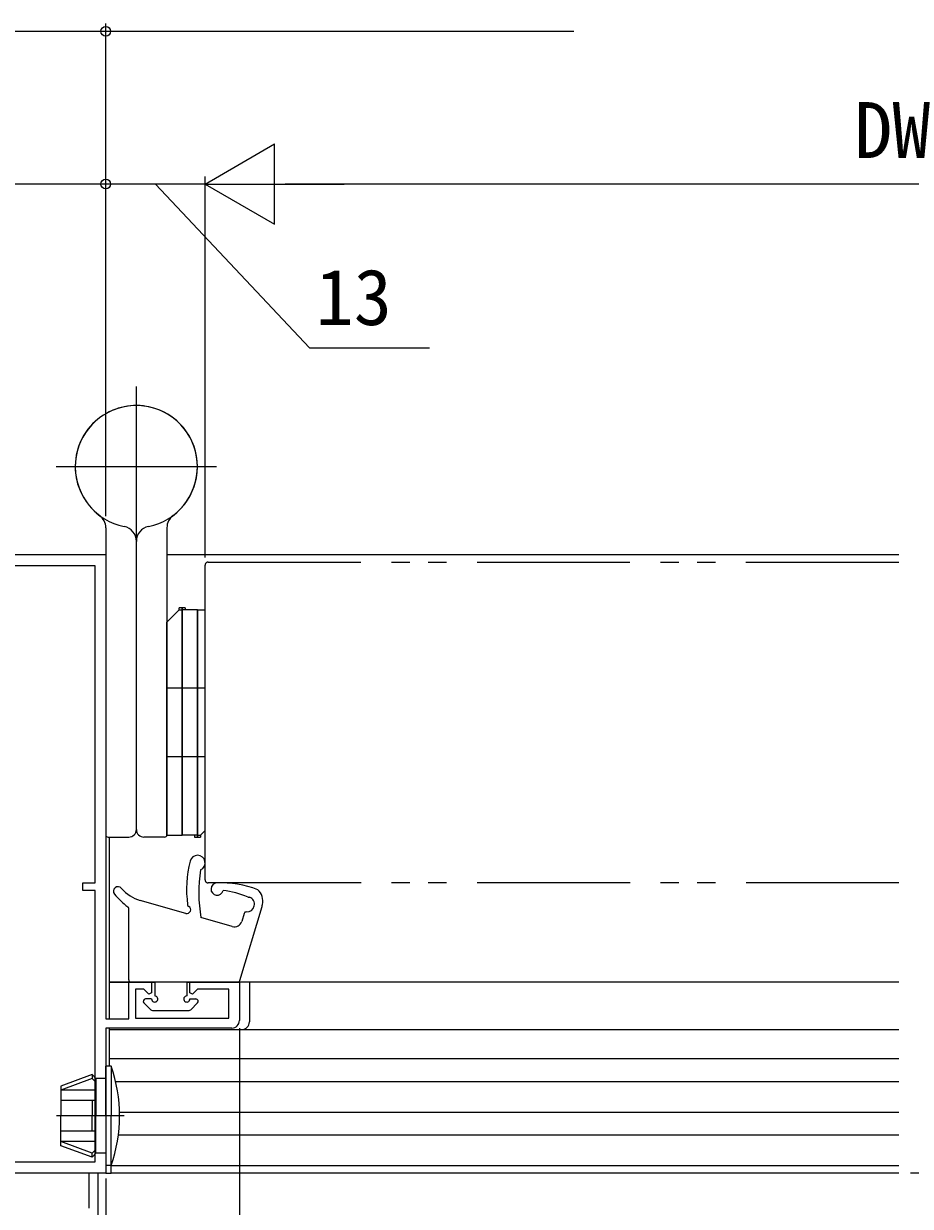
# Model space of a CAD drawing. Units: millimetres, scale not verified. Extents: x -1188 to -198, y -840 to 760.
# Drawn here: x -898.8 to -782.7, y -527.4 to -372.6 of the extents above; entities that cross this region are included whole.
import ezdxf
from ezdxf.enums import TextEntityAlignment as Align

# ---------------------------------------------------------------- set-up
doc = ezdxf.new("R2010")
doc.units = ezdxf.units.MM
doc.header["$LTSCALE"] = 4
for name, pattern in [('CHAIN2', [12, 9, -1, 1, -1]), ('DASHED3', [4, 3, -1]), ('DOUBLE_CHAIN1', [8.8, 5, -1, 0.6, -0.6, 0.6, -1])]:
    doc.linetypes.add(name, pattern=pattern)
for name, color, linetype, lineweight in [('0-3_YKK_11', 7, 'Continuous', 9), ('0-5_YKK_12', 2, 'Continuous', 9), ('0-6_YKK_13', 4, 'Continuous', 9), ('0-8_YKK_D', 6, 'Continuous', 9)]:
    doc.layers.add(name, color=color, linetype=linetype, lineweight=lineweight)
doc.styles.add('ＭＳ ゴシック', font='')
doc.styles.get('ＭＳ ゴシック').set_extended_font_data('MS Gothic')

msp = doc.modelspace()

# ---------------------------------------------------------------- linework, layer by layer
at = {"layer": '0-3_YKK_11'}
for p, q in [((-913, -442.095), (-888, -442.095)), ((-888, -442.095), (-888, -502.895)), ((-889.4, -443.595), (-911.6, -443.595)), ((-889.4, -485.095), (-889.4, -443.595)), ((-889.4, -485.095), (-889.4, -443.595)), ((-891, -485.095), (-889.4, -485.095)), ((-891, -486.095), (-891, -485.095)), ((-889.4, -486.095), (-891, -486.095)), ((-889.4, -521.595), (-889.4, -486.095)), ((-885, -498.095), (-882, -498.095)), ((-885, -502.895), (-885, -498.095)), ((-882, -498.095), (-882, -499.496)), ((-877, -498.095), (-870.5, -498.095)), ((-877, -499.496), (-877, -498.095)), ((-870.5, -498.095), (-870.5, -503.095)), ((-884.1, -498.995), (-884.1, -502.795)), ((-883.024, -498.995), (-884.1, -498.995)), ((-882.37, -499.649), (-883.024, -498.995)), ((-882, -499.496), (-882.37, -499.649)), ((-876.63, -499.649), (-877, -499.496)), ((-875.976, -498.995), (-876.63, -499.649)), ((-871.9, -498.995), (-875.976, -498.995)), ((-871.9, -502.795), (-871.9, -498.995)), ((-888, -502.895), (-885, -502.895)), ((-884.1, -502.795), (-871.9, -502.795)), ((-888, -504.095), (-888, -523.095)), ((-871.5, -504.095), (-888, -504.095)), ((-911.5, -521.595), (-889.4, -521.595)), ((-888, -523.095), (-913, -523.095)), ((-890.2, -523.096), (-890.2, -527.692)), ((-889, -523.096), (-890.2, -523.096)), ((-889, -546.096), (-889, -523.096))]:
    msp.add_line(p, q, dxfattribs=at)
msp.add_arc((-871.5, -503.095), 1, 270, 359.99998, dxfattribs=at)
at = {"layer": '0-5_YKK_12', "linetype": 'CHAIN2'}
for p, q in [((-884, -441.096), (-884, -420.096)), ((-894.5, -430.596), (-873.5, -430.596)), ((-554.651, -523.095), (-1030.58, -523.095))]:
    msp.add_line(p, q, dxfattribs=at)
at = {"layer": '0-5_YKK_12'}
for p, q in [((-880, -442.098), (-805.338, -442.098)), ((-805.338, -442.096), (-784.179, -442.096)), ((-887.5, -502.896), (-887.5, -479.096)), ((-888, -483.596), (-888, -502.596)), ((-805.338, -498.096), (-887.5, -498.096)), ((-887.5, -498.096), (-881.6, -498.096)), ((-823.5, -498.096), (-876.518, -498.096)), ((-869.197, -498.096), (-869.197, -503.296)), ((-784.179, -498.096), (-805.338, -498.096)), ((-888, -504.596), (-888, -523.096)), ((-887.5, -509.096), (-887.5, -504.096)), ((-887.5, -504.296), (-805.338, -504.296)), ((-870.196, -504.296), (-805.338, -504.296)), ((-805.338, -504.296), (-784.179, -504.296)), ((-805.338, -504.296), (-784.179, -504.296)), ((-887.5, -508.096), (-805.338, -508.096)), ((-805.338, -508.096), (-784.179, -508.096)), ((-886.713, -511.096), (-805.338, -511.096)), ((-805.338, -511.096), (-784.179, -511.096)), ((-886.206, -515.096), (-805.338, -515.096)), ((-805.338, -515.096), (-784.179, -515.096)), ((-886.357, -518.096), (-805.338, -518.096)), ((-805.338, -518.096), (-784.179, -518.096)), ((-888, -523.096), (-887.286, -523.096)), ((-887.286, -522.096), (-805.338, -522.096)), ((-887.286, -523.096), (-887.286, -522.096)), ((-805.338, -523.096), (-887.286, -523.096)), ((-805.338, -522.096), (-784.179, -522.096)), ((-784.179, -523.096), (-805.338, -523.096))]:
    msp.add_line(p, q, dxfattribs=at)
msp.add_arc((-870.197, -503.296), 1, 270, 0, dxfattribs=at)
at = {"layer": '0-6_YKK_13'}
for p, q in [((-888, -438.596), (-888, -478.796)), ((-880, -438.596), (-880, -478.796)), ((-884, -478.096), (-884, -440.394)), ((-884, -478.096), (-884, -440.394)), ((-878.4, -449.346), (-880, -450.946)), ((-878.4, -449.346), (-878.4, -449.096)), ((-877.6, -449.096), (-878.4, -449.096)), ((-878.4, -449.346), (-878, -449.346)), ((-876, -449.346), (-878, -449.346)), ((-877.6, -449.096), (-877.6, -449.346)), ((-876, -449.346), (-875, -449.346)), ((-875, -478.246), (-875, -449.346)), ((-880, -478.846), (-880, -450.946)), ((-875, -459.596), (-880, -459.596)), ((-875, -468.596), (-880, -468.596)), ((-875.6, -478.846), (-875, -478.246)), ((-887.7, -479.096), (-885, -479.096)), ((-880.3, -479.096), (-883, -479.096)), ((-880, -478.846), (-878, -478.846)), ((-876, -478.846), (-878, -478.846)), ((-876.4, -478.846), (-876.4, -479.096)), ((-876.4, -479.096), (-875.6, -479.096)), ((-876, -478.846), (-875.6, -478.846)), ((-875.6, -478.846), (-875.6, -479.096)), ((-877.524, -489.084), (-883.479, -487.399)), ((-885, -497.796), (-885, -488.46)), ((-870.436, -497.882), (-867.542, -488.182)), ((-869.905, -489.108), (-870.21, -490.129)), ((-871.44, -490.805), (-875.549, -489.642)), ((-881.6, -498.096), (-884.7, -498.096)), ((-881.6, -498.096), (-881.6, -499.896)), ((-877.4, -498.096), (-870.724, -498.096)), ((-877.4, -498.096), (-877.4, -499.896)), ((-883.012, -500.808), (-882.112, -501.709)), ((-882, -500.296), (-882.8, -500.296)), ((-877, -500.296), (-876.2, -500.296)), ((-875.988, -500.808), (-876.888, -501.708)), ((-881.9, -501.796), (-877.1, -501.796)), ((-888, -515.596), (-888, -509.096)), ((-887.286, -509.096), (-888, -509.096)), ((-887.286, -509.096), (-887.286, -515.596)), ((-889.8, -510.196), (-893.9, -511.688)), ((-889.8, -510.196), (-889.8, -510.696)), ((-889.3, -510.696), (-889.8, -510.196)), ((-889.3, -510.696), (-889.3, -515.596)), ((-888, -510.696), (-889.3, -510.696)), ((-893.9, -511.688), (-893.9, -515.596)), ((-889.3, -512.248), (-893.9, -512.248)), ((-889.3, -513.596), (-893.9, -513.596)), ((-889.8, -513.596), (-889.8, -515.596)), ((-893.9, -519.504), (-893.9, -515.596)), ((-889.8, -517.596), (-889.8, -515.596)), ((-889.3, -520.496), (-889.3, -515.596)), ((-888, -515.596), (-888, -522.096)), ((-887.286, -522.096), (-887.286, -515.596)), ((-889.3, -517.596), (-893.9, -517.596)), ((-889.3, -518.944), (-893.9, -518.944)), ((-889.8, -520.996), (-893.9, -519.504)), ((-889.8, -520.996), (-889.8, -520.496)), ((-889.3, -520.496), (-889.8, -520.996)), ((-888, -520.496), (-889.3, -520.496)), ((-887.286, -522.096), (-888, -522.096))]:
    msp.add_line(p, q, dxfattribs=at)
at = {"layer": '0-6_YKK_13', "linetype": 'DOUBLE_CHAIN1'}
for p, q in [((-875, -484.696), (-875, -443.496)), ((-874.6, -443.096), (-784.175, -443.096)), ((-784.176, -485.096), (-874.6, -485.096))]:
    msp.add_line(p, q, dxfattribs=at)
at = {"layer": '0-6_YKK_13', "linetype": 'CHAIN2'}
msp.add_line((-885.588, -515.596), (-894.439, -515.596), dxfattribs=at)
at = {"layer": '0-6_YKK_13'}
for points in [[(-878, -449.096), (-878, -478.846), (-878, -449.096)], [(-876, -479.096), (-876, -449.346), (-876, -479.096)], [(-889.3, -511.196), (-889.8, -510.696), (-893.9, -512.248)], [(-889.3, -519.996), (-889.8, -520.496), (-893.9, -518.944)]]:
    msp.add_lwpolyline(points, dxfattribs=at)
for centre, radius, start, end in [((-884, -430.596), 8, 306.86989, 258.46303), ((-884, -430.596), 8, 125.45053, 233.1301), ((-884, -430.596), 8, 281.53696, 77.29095), ((-890, -438.596), 2, 0, 53.1301), ((-878, -438.596), 2, 126.86989, 180), ((-886, -440.394), 2, 0, 78.46303), ((-882, -440.394), 2, 101.53696, 180), ((-885, -478.096), 1, 270, 0), ((-883, -478.096), 1, 180, 270), ((-887.7, -478.796), 0.3, 180, 270), ((-880.3, -478.796), 0.3, 270, 0), ((-875.994, -482.482), 1, 294.28513, 166.70984), ((-862.424, -485.926), 15, 165.76004, 187.75214), ((-856.657, -486.417), 19.165, 170.92316, 189.68828), ((-886.4, -486.196), 0.6, 40.11636, 219.84767), ((-882.117, -482.588), 5, 220.11636, 254.20029), ((-873.427, -485.905), 0.8, 92.72884, 346.42459), ((-872.846, -498.091), 13, 68.59189, 92.72884), ((-874.28, -498.99), 13, 67.86107, 82.79056), ((-869.364, -487.438), 1.922, 345.79512, 48.92622), ((-879.183, -480.173), 10, 219.84767, 233.56802), ((-869.549, -487.887), 1.008, 267.04121, 67.8168), ((-869.268, -486.671), 0.3, 247.86107, 289.53696), ((-885.3, -488.46), 0.3, 0, 53.56802), ((-877.388, -488.602), 0.5, 254.20029, 60.10196), ((-876.99, -487.909), 0.3, 187.75214, 240.10196), ((-869.618, -489.194), 0.3, 86.72789, 163.38553), ((-868.5, -487.896), 1, 343.38553, 359.23541), ((-871.168, -489.843), 1, 254.20029, 343.38553), ((-884.7, -497.796), 0.3, 180, 269.99489), ((-870.724, -497.796), 0.3, 270.00217, 343.38553), ((-881.6, -500.296), 0.4, 179.99489, 90.00002), ((-877.4, -500.296), 0.4, 90.00002, 0.00217), ((-882.8, -500.596), 0.3, 89.99489, 225.00002), ((-876.2, -500.596), 0.3, 314.99973, 90.00217), ((-881.9, -501.497), 0.3, 225.00002, 270.00217), ((-877.1, -501.496), 0.3, 270.00217, 314.99973), ((-906.2, -515.596), 20, 0, 18.96556), ((-906.2, -515.596), 20, 341.03442, 0)]:
    msp.add_arc(centre, radius, start, end, dxfattribs=at)
at = {"layer": '0-6_YKK_13', "linetype": 'DASHED3'}
msp.add_arc((-884, -430.596), 8, 77.29095, 125.45053, dxfattribs=at)
at = {"layer": '0-6_YKK_13', "linetype": 'DOUBLE_CHAIN1'}
for centre, start, end in [((-874.6, -443.496), 90, 180), ((-874.6, -484.696), 180, 269.99998)]:
    msp.add_arc(centre, 0.4, start, end, dxfattribs=at)
at = {"layer": '0-8_YKK_D'}
for p, q in [((-888, -392.596), (-888, -372.596)), ((-902, -373.596), (-888, -373.596)), ((-888, -373.596), (-826.73, -373.596)), ((-875, -393.596), (-865.907, -388.346)), ((-865.907, -398.846), (-865.907, -388.346)), ((-888, -437.096), (-888, -392.596)), ((-888, -437.096), (-888, -392.596)), ((-875, -442.496), (-875, -392.596)), ((-875, -442.496), (-875, -392.596)), ((-888, -393.596), (-913, -393.596)), ((-875, -393.596), (-888, -393.596)), ((-881.5, -393.596), (-861.324, -415.06)), ((-875, -393.596), (-856.813, -393.596)), ((-875, -393.596), (-865.907, -398.846)), ((-701.465, -393.596), (-864.5, -393.596)), ((-861.324, -415.06), (-845.644, -415.06)), ((-870.5, -504.096), (-870.5, -601.095)), ((-888, -523.796), (-888, -601.096))]:
    msp.add_line(p, q, dxfattribs=at)
for centre in [(-888, -373.596), (-888, -393.596), (-888, -393.596)]:
    msp.add_circle(centre, 0.637, dxfattribs=at)

# ---------------------------------------------------------------- texts
at = {"layer": '0-8_YKK_D', "color": 4, "style": 'ＭＳ ゴシック'}
for s, p in [('DW', (-790.023, -392.396)), ('13', (-860.524, -414.26))]:
    msp.add_text(s, height=7.331, dxfattribs=at).set_placement(p, align=Align.BOTTOM_LEFT)

doc.saveas('drawing.dxf')
